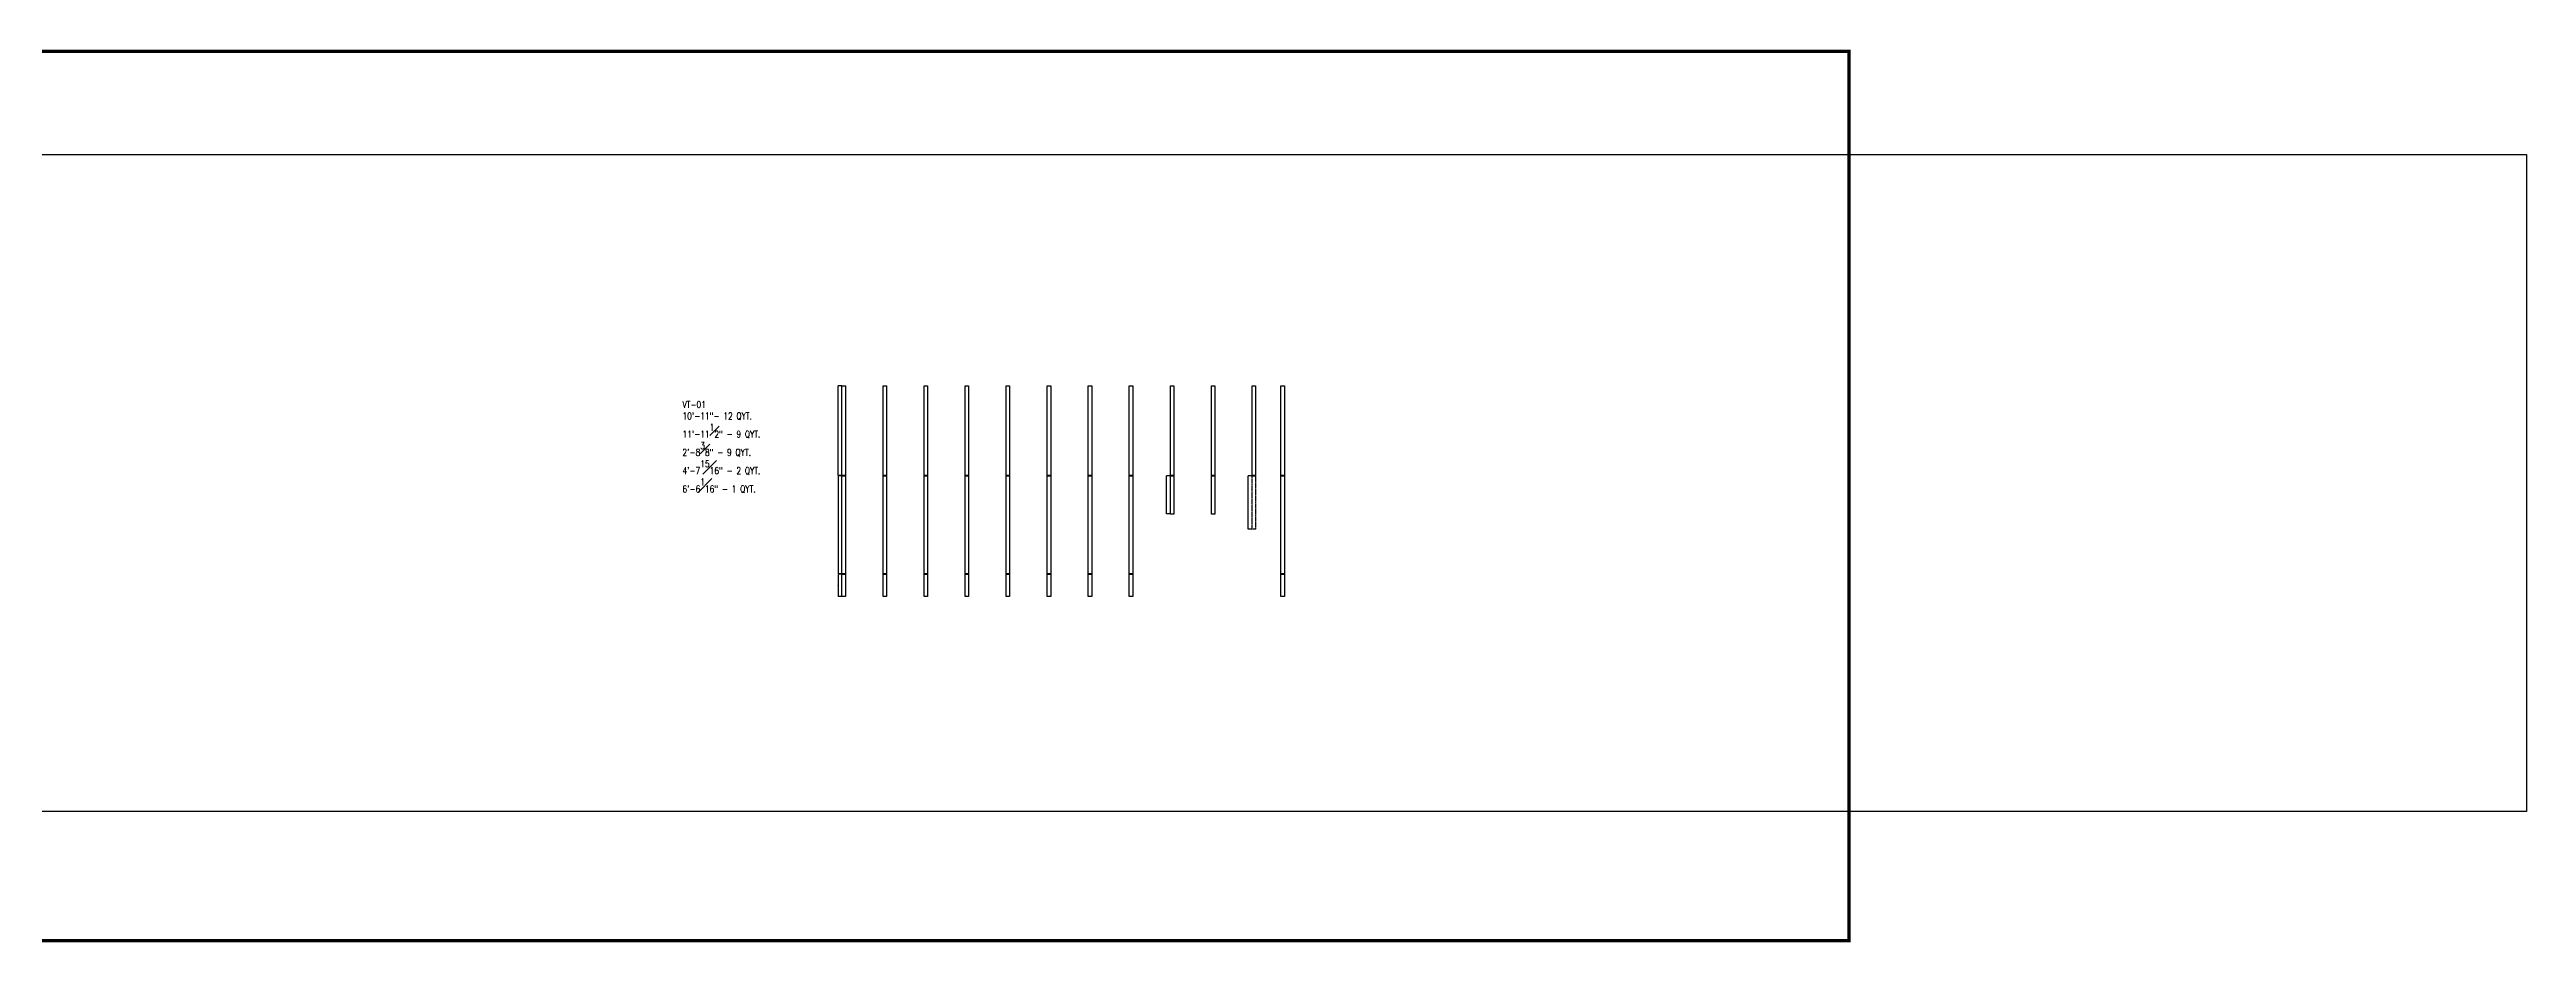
# Model space of a CAD drawing. Header units: inches. Extents: x 0 to 14480, y -2 to 5034.
# Drawn here: x 10860 to 14480, y -2 to 1302 of the extents above; entities that cross this region are included whole.
import ezdxf

# ---------------------------------------------------------------- set-up
doc = ezdxf.new("R2010")
doc.units = ezdxf.units.IN
doc.header["$MEASUREMENT"] = 0
doc.linetypes.add('NBK_Hidden', pattern=[0.125, 0.083333, -0.041667])
doc.layers.add('!Extrusion', color=140, linetype='Continuous', lineweight=25)
doc.layers.add('0 @ 1', color=7, linetype='Continuous')
doc.styles.add('Romans', font='romans.shx', dxfattribs={"width": 0.8})
doc.dimstyles.new('NBK$0', dxfattribs={"dimtxt": 0.0625, "dimasz": 0.046875, "dimexe": 0, "dimexo": 0.03125, "dimgap": 0.03, "dimtad": 3, "dimdec": 4, "dimzin": 3, "dimdsep": 46, "dimlunit": 4, "dimtxsty": 'Romans', "dimblk": 'DOT', "dimblk1": 'DOT', "dimblk2": 'DOT', "dimcen": 0, "dimazin": 2, "dimtfac": 0.8, "dimtdec": 4, "dimtmove": 2, "dimatfit": 2, "dimfxl": 1, "dimtfill": 1, "dimfrac": 1, "dimtolj": 1, "dimtzin": 0, "dimarcsym": 1})

# ---------------------------------------------------------------- blocks, each defined once
blk = doc.blocks.new('_Dot')
at = {"color": 0, "linetype": 'ByBlock', "lineweight": -2}
blk.add_line((-0.5, 0), (-1, 0), dxfattribs=at)
at = {"color": 0, "linetype": 'ByBlock', "const_width": 0.5}
blk.add_lwpolyline([(-0.25, 0, 1), (0.25, 0, 1)], format="xyb", close=True, dxfattribs=at)
blk = doc.blocks.new('*D444')
at = {"layer": '0 @ 1', "color": 0, "lineweight": -2}
for p, q in [((480, 176.4), (474.4, 176.4)), ((474.4, 120.5), (474.4, 176.3)), ((480, 120.5), (474.4, 120.5))]:
    blk.add_line(p, q, dxfattribs=at)
at = {"layer": 'Defpoints', "color": 0}
for p in [(474.4, 176.4), (480, 176.4), (480, 120.5)]:
    blk.add_point(p, dxfattribs=at)
at = {"layer": '0 @ 1', "color": 0, "lineweight": -2, "xscale": 0.046875, "yscale": 0.046875, "zscale": 0.046875}
for p, rotation in [((474.4, 176.4), 90), ((474.4, 120.5), 270)]:
    blk.add_blockref('_Dot', p, dxfattribs=dict(at, rotation=rotation))
at = {"layer": '0 @ 1', "color": 0, "char_height": 0.0625, "attachment_point": 5, "rotation": 90, "style": 'Romans'}
for s, insert in [('\\A1;4\'-7{\\H0.800000x;\\S15#16;}"', (474.3, 148.4)), ('\\A1;[1420]', (474.4, 148.4))]:
    blk.add_mtext(s, dxfattribs=dict(at, insert=insert))
blk = doc.blocks.new('*D445')
at = {"layer": '0 @ 1', "color": 0, "lineweight": -2}
for p, q in [((599.3, 176.4), (593.7, 176.4)), ((593.7, 98.4), (593.7, 176.3)), ((599.3, 98.3), (593.7, 98.3))]:
    blk.add_line(p, q, dxfattribs=at)
at = {"layer": 'Defpoints', "color": 0}
for p in [(593.7, 176.4), (599.4, 176.4), (599.4, 98.3)]:
    blk.add_point(p, dxfattribs=at)
at = {"layer": '0 @ 1', "color": 0, "lineweight": -2, "xscale": 0.046875, "yscale": 0.046875, "zscale": 0.046875}
for p, rotation in [((593.7, 176.4), 90), ((593.7, 98.3), 270)]:
    blk.add_blockref('_Dot', p, dxfattribs=dict(at, rotation=rotation))
at = {"layer": '0 @ 1', "color": 0, "char_height": 0.0625, "attachment_point": 5, "rotation": 90, "style": 'Romans'}
for s, insert in [('\\A1;6\'-6{\\H0.800000x;\\S1#16;}"', (593.7, 137.4)), ('\\A1;[1983.5]', (593.8, 137.4))]:
    blk.add_mtext(s, dxfattribs=dict(at, insert=insert))
blk = doc.blocks.new('*D446')
at = {"layer": '0 @ 1', "color": 0, "lineweight": -2}
for p, q in [((0, 32.4), (-5.6, 32.4)), ((-5.6, 32.3), (-5.6, 0)), ((0, 0), (-5.6, 0))]:
    blk.add_line(p, q, dxfattribs=at)
at = {"layer": 'Defpoints', "color": 0}
for p in [(-5.6, 0), (0, 32.4), (0, 0)]:
    blk.add_point(p, dxfattribs=at)
at = {"layer": '0 @ 1', "color": 0, "lineweight": -2, "xscale": 0.046875, "yscale": 0.046875, "zscale": 0.046875}
for p, rotation in [((-5.6, 32.4), 90), ((-5.6, 0), 270)]:
    blk.add_blockref('_Dot', p, dxfattribs=dict(at, rotation=rotation))
at = {"layer": '0 @ 1', "color": 0, "char_height": 0.0625, "attachment_point": 5, "rotation": 90, "style": 'Romans'}
for s, insert in [('\\A1;2\'-8{\\H0.800000x;\\S3#8;}"', (-5.7, 16.2)), ('\\A1;[823]', (-5.6, 16.2))]:
    blk.add_mtext(s, dxfattribs=dict(at, insert=insert))
blk = doc.blocks.new('*D447')
at = {"layer": '0 @ 1', "color": 0, "lineweight": -2}
for p, q in [((0, 176.4), (-5.6, 176.4)), ((-5.6, 176.3), (-5.6, 32.9)), ((0, 32.9), (-5.6, 32.9))]:
    blk.add_line(p, q, dxfattribs=at)
at = {"layer": 'Defpoints', "color": 0}
for p in [(0, 176.4), (-5.6, 32.9), (0, 32.9)]:
    blk.add_point(p, dxfattribs=at)
at = {"layer": '0 @ 1', "color": 0, "lineweight": -2, "xscale": 0.046875, "yscale": 0.046875, "zscale": 0.046875}
for p, rotation in [((-5.6, 176.4), 90), ((-5.6, 32.9), 270)]:
    blk.add_blockref('_Dot', p, dxfattribs=dict(at, rotation=rotation))
at = {"layer": '0 @ 1', "color": 0, "char_height": 0.0625, "attachment_point": 5, "rotation": 90, "style": 'Romans'}
for s, insert in [('\\A1;11\'-11{\\H0.800000x;\\S1#2;}"', (-5.7, 104.6)), ('\\A1;[3645]', (-5.6, 104.6))]:
    blk.add_mtext(s, dxfattribs=dict(at, insert=insert))
blk = doc.blocks.new('*D448')
at = {"layer": '0 @ 1', "color": 0, "lineweight": -2}
for p, q in [((0, 307.9), (-5.6, 307.9)), ((-5.6, 176.9), (-5.6, 307.8)), ((0, 176.9), (-5.6, 176.9))]:
    blk.add_line(p, q, dxfattribs=at)
at = {"layer": 'Defpoints', "color": 0}
for p in [(-5.6, 307.9), (0, 307.9), (0, 176.9)]:
    blk.add_point(p, dxfattribs=at)
at = {"layer": '0 @ 1', "color": 0, "lineweight": -2, "xscale": 0.046875, "yscale": 0.046875, "zscale": 0.046875}
for p, rotation in [((-5.6, 307.9), 90), ((-5.6, 176.9), 270)]:
    blk.add_blockref('_Dot', p, dxfattribs=dict(at, rotation=rotation))
at = {"layer": '0 @ 1', "color": 0, "char_height": 0.0625, "attachment_point": 5, "rotation": 90, "style": 'Romans'}
for s, insert in [('\\A1;10\'-11"', (-5.7, 242.4)), ('\\A1;[3327.5]', (-5.6, 242.4))]:
    blk.add_mtext(s, dxfattribs=dict(at, insert=insert))
blk = doc.blocks.new('BOTTOM4')
at = {"layer": '!Extrusion', "color": 223}
for points in [[(0.00041, 176.89518), (0.00041, 307.89518), (5.07915, 307.89518), (5.07915, 176.89518)], [(60.00041, 176.89518), (60.00041, 307.89518), (65.07915, 307.89518), (65.07915, 176.89518)], [(120.00041, 176.89518), (120.00041, 307.89518), (125.07915, 307.89518), (125.07915, 176.89518)], [(180.00041, 176.89518), (180.00041, 307.89518), (185.07915, 307.89518), (185.07915, 176.89518)], [(240.00041, 176.89518), (240.00041, 307.89518), (245.07915, 307.89518), (245.07915, 176.89518)], [(300.00041, 176.96195), (300.00041, 307.96195), (305.07915, 307.96195), (305.07915, 176.96195)], [(360.00041, 176.89518), (360.00041, 307.89518), (365.07915, 307.89518), (365.07915, 176.89518)], [(420.00041, 176.89518), (420.00041, 307.89518), (425.07915, 307.89518), (425.07915, 176.89518)], [(480.00041, 176.89518), (480.00041, 307.89518), (485.07915, 307.89518), (485.07915, 176.89518)], [(540.00041, 176.89518), (540.00041, 307.89518), (545.07915, 307.89518), (545.07915, 176.89518)], [(599.37541, 176.89518), (599.37541, 307.89518), (604.45415, 307.89518), (604.45415, 176.89518)], [(641.62541, 176.89518), (641.62541, 307.89518), (646.70415, 307.89518), (646.70415, 176.89518)]]:
    blk.add_lwpolyline(points, close=True, dxfattribs=at)
at = {"layer": '!Extrusion', "color": 5}
for points in [[(0.00041, 32.89518), (0.00041, 176.39518), (5.07915, 176.39518), (5.07915, 32.89518)], [(60.00041, 32.89518), (60.00041, 176.39518), (65.07915, 176.39518), (65.07915, 32.89518)], [(120.00041, 32.89518), (120.00041, 176.39518), (125.07915, 176.39518), (125.07915, 32.89518)], [(180.00041, 32.89518), (180.00041, 176.39518), (185.07915, 176.39518), (185.07915, 32.89518)], [(240.00041, 32.89518), (240.00041, 176.39518), (245.07915, 176.39518), (245.07915, 32.89518)], [(300.00041, 32.96195), (300.00041, 176.46195), (305.07915, 176.46195), (305.07915, 32.96195)], [(360.00041, 32.89518), (360.00041, 176.39518), (365.07915, 176.39518), (365.07915, 32.89518)], [(420.00041, 32.89518), (420.00041, 176.39518), (425.07915, 176.39518), (425.07915, 32.89518)], [(641.62541, 32.89518), (641.62541, 176.39518), (646.70415, 176.39518), (646.70415, 32.89518)]]:
    blk.add_lwpolyline(points, close=True, dxfattribs=at)
at = {"layer": '!Extrusion', "color": 37, "linetype": 'NBK_Hidden'}
blk.add_lwpolyline([(604.45415, 176.39518), (604.45415, 98.3125), (599.37541, 98.3125), (599.37541, 176.39518)], close=True, dxfattribs=at)
at = {"color": 187}
for points in [[(480.00041, 176.39518), (485.07915, 176.39518), (485.07915, 120.48703), (480.00041, 120.48703)], [(540.00041, 176.39518), (545.07915, 176.39518), (545.07915, 120.48703), (540.00041, 120.48703)]]:
    blk.add_lwpolyline(points, close=True, dxfattribs=at)
at = {"color": 151}
for points in [[(0, 32.39518), (5.07874, 32.39518), (5.07874, 0), (0, 0)], [(60, 32.39518), (65.07874, 32.39518), (65.07874, 0), (60, 0)], [(120, 32.39518), (125.07874, 32.39518), (125.07874, 0), (120, 0)], [(180, 32.39518), (185.07874, 32.39518), (185.07874, 0), (180, 0)], [(240, 32.39518), (245.07874, 32.39518), (245.07874, 0), (240, 0)], [(300, 32.46195), (305.07874, 32.46195), (305.07874, 0.06677), (300, 0.06677)], [(360, 32.39518), (365.07874, 32.39518), (365.07874, 0), (360, 0)], [(420, 32.39518), (425.07874, 32.39518), (425.07874, 0), (420, 0)], [(641.625, 32.39518), (646.70374, 32.39518), (646.70374, 0), (641.625, 0)]]:
    blk.add_lwpolyline(points, close=True, dxfattribs=at)
at = {"layer": '0 @ 1', "color": 254}
for base, p1, p2, picture, middle in [((-5.63322, 307.89518), (0.00041, 176.89518), (0.00041, 307.89518), '*D448', (-5.70042, 242.39518)), ((-5.63322, 32.89518), (0.00041, 176.39518), (0.00041, 32.89518), '*D447', (-5.71322, 104.64518)), ((474.3667821, 176.3951772), (480.0004083, 120.487027), (480.0004083, 176.3951772), '*D444', (474.2867821, 148.4411021)), ((593.74178, 176.39518), (599.37541, 98.3125), (599.37541, 176.39518), '*D445', (593.66178, 137.35384)), ((-5.63322, 0), (0, 32.39518), (0, 0), '*D446', (-5.71322, 16.19759))]:
    dim = blk.add_linear_dim(base=base, p1=p1, p2=p2, angle=90, dimstyle='NBK$0', override={"dimscale": 1, "dimpost": '\\X', "dimtfill": 0, "dimarcsym": 0}, dxfattribs=at)
    dim.commit()
    dim.dimension.update_dxf_attribs({"geometry": picture, "text_midpoint": middle})

msp = doc.modelspace()

# ---------------------------------------------------------------- linework, layer by layer
at = {"color": 3, "const_width": 5, "elevation": 53.1}
msp.add_lwpolyline([(380, 1300), (13490, 1300), (13490, 0), (380, 0)], close=True, dxfattribs=at)
at = {"color": 3, "elevation": 53.1}
msp.add_lwpolyline([(0, 1149.1), (14480, 1149.1), (14480, 189.1), (0, 189.1)], close=True, dxfattribs=at)

# ---------------------------------------------------------------- block references
msp.add_blockref('BOTTOM4', (12018.1, 503.2, 53.1))

# ---------------------------------------------------------------- texts
at = {"insert": (11785, 788.7, 53.1), "char_height": 10, "width": 178, "attachment_point": 1, "style": 'Romans'}
msp.add_mtext('{\\C3;VT-01}\\P{\\C223;{{\\l}}1{{\\L}}0{{\\l}}\'-1{{\\L}}1{{\\l}}"{{\\L}}}- 12 QYT.\\P{\\C5;{{\\l}}11\'-11\\S1#2;"{{\\L}}} - 9 QYT.\\P{\\C151;{{\\l}}2\'-8\\S3#8;"{{\\L}}} - 9 QYT.\\P{\\C187;{{\\l}}4\'-7\\S15#16;"{{\\L}} }- 2 QYT.{\\C37;\\P{{\\l}}6\'-6\\S1#16;"{{\\L}}} - 1 QYT.\\P', dxfattribs=at)

doc.saveas('drawing.dxf')
